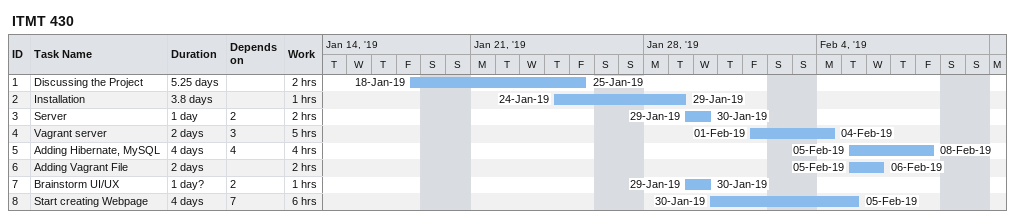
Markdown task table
ITMT 430

| ID | Task | Duration | Start | Finish | Predecessors | Work (h) |
|---|---|---|---|---|---|---|
| 1 | Discussing the Project | 5.25d | 2019-01-18 | 2019-01-25 |  | 2 |
| 2 | Installation | 3.8d | 2019-01-24 | 2019-01-29 |  | 1 |
| 3 | Server | 1d | 2019-01-29 | 2019-01-30 | 2 | 2 |
| 4 | Vagrant server | 2d | 2019-02-01 | 2019-02-04 | 3 | 5 |
| 5 | Adding Hibernate, MySQL | 4d | 2019-02-05 | 2019-02-08 | 4 | 4 |
| 6 | Adding Vagrant File | 2d | 2019-02-05 | 2019-02-06 |  | 2 |
| 7 | Brainstorm UI/UX | 1d? | 2019-01-29 | 2019-01-30 | 2 | 1 |
| 8 | Start creating Webpage | 4d | 2019-01-30 | 2019-02-05 | 7 | 6 |
